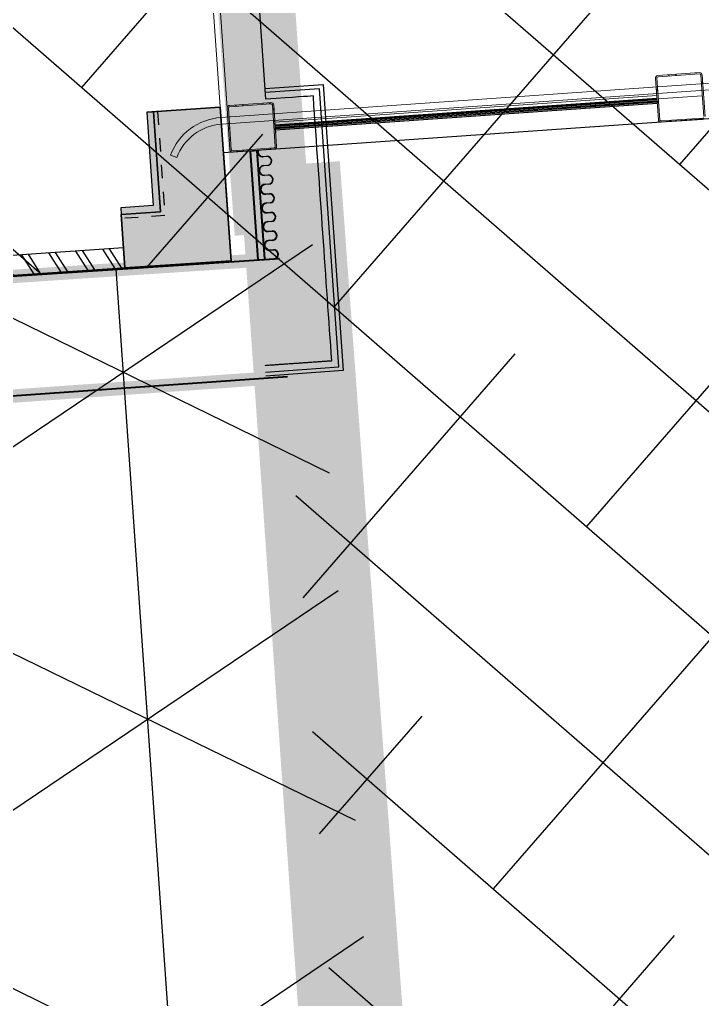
# Model space of a CAD drawing. Header units: millimetres. Extents: x 50357 to 985146, y 723188 to 1803594.
# Drawn here: x 834538.44 to 834543.54, y 818137.44 to 818144.76 of the extents above; entities that cross this region are included whole.
import ezdxf
from ezdxf.xclip import XClip

# ---------------------------------------------------------------- set-up
doc = ezdxf.new("R2010")
doc.units = ezdxf.units.MM
doc.header["$LTSCALE"] = 3
doc.header["$MEASUREMENT"] = 0
for name, pattern in [('DASHED', [19.05, 12.7, -6.35]), ('DASHED2', [0.375, 0.25, -0.125]), ('DIVIDE', [1.25, 0.5, -0.25, 0, -0.25, 0, -0.25]), ('XXASB-PIW-ARC-DWG-1012-MWP-XXXX-WS3-XC$0$XXXXX-PIW-P-ASB_P34_DECK_ARC-XXX$0$Member Hidden', [4.5, 2.5, -2])]:
    doc.linetypes.add(name, pattern=pattern)
doc.layers.add('-Excluded area line', color=7, linetype='DASHED2', lineweight=40)
for name, color, linetype, lineweight, true_color in [('-Surrender Hatch in Pink', 7, 'Continuous', 40, 0xffc2c2), ('-Surrender line', 7, 'Continuous', 40, 0xff7575), ('XXASB-PIW-ARC-DWG-1012-MWP-XXXX-WS3-XC$0$XXXXX-PIW-P-ASB_BRIDGE_DECK_ARC-XXX$0$A-FLOR-HRAL', 7, 'Continuous', 13, 0x6e6e6e), ('XXASB-PIW-ARC-DWG-1012-MWP-XXXX-WS3-XC$0$XXXXX-PIW-P-ASB_P34_DECK_ARC-XXX$0$ADS060', 7, 'Continuous', 25, 0x6e6e6e), ('XXASB-PIW-ARC-DWG-1012-MWP-XXXX-WS3-XC$0$XXXXX-PIW-P-ASB_P34_DECK_ARC-XXX$0$ADS280__', 7, 'Continuous', 13, 0x6e6e6e), ('XXASB-PIW-ARC-DWG-1012-MWP-XXXX-WS3-XC$0$XXXXX-PIW-P-ASB_P34_DECK_ARC-XXX$0$ADS280_BSteel', 7, 'Continuous', 13, 0x6e6e6e), ('XXASB-PIW-ARC-DWG-1012-MWP-XXXX-WS3-XC$0$XXXXX-PIW-P-ASB_P34_DECK_ARC-XXX$0$ADS280_CSteel', 7, 'Continuous', 13, 0x6e6e6e), ('XXASB-PIW-ARC-DWG-1012-MWP-XXXX-WS3-XC$0$XXXXX-PIW-P-ASB_P34_DECK_ARC-XXX$0$ADS280_S', 7, 'Continuous', 35, 0x6e6e6e), ('XXASB-PIW-ARC-DWG-1012-MWP-XXXX-WS3-XC$0$XXXXX-PIW-P-ASB_P34_DECK_ARC-XXX$0$I-WALL', 7, 'Continuous', 25, 0x6e6e6e)]:
    doc.layers.add(name, color=color, linetype=linetype, lineweight=lineweight, true_color=true_color)
for name, color, linetype in [('00-TITLEBOX', 7, 'Continuous'), ('00_Xref', 7, 'Continuous'), ('3A35X-MAGP-P-LD-00-0$0$A-GLASS', 1, 'Continuous'), ('3A35X-MAGP-P-LD-00-0$0$LWK-GA_HANDRAIL', 7, 'Continuous')]:
    doc.layers.add(name, color=color, linetype=linetype)
for name, color, linetype, true_color in [('WKD071__', 7, 'Continuous', 0x6e6e6e), ('XXASB-PIW-ARC-DWG-1012-MWP-XXXX-WS3-XC$0$XXXXX-PIW-P-ASB_P34_DECK_ARC-XXX$0$A-ALUM_CLADD', 7, 'Continuous', 0x6e6e6e), ('XXASB-PIW-ARC-DWG-1012-MWP-XXXX-WS3-XC$0$XXXXX-PIW-P-ASB_P34_DECK_ARC-XXX$0$A-ALUM_CLADD_S', 7, 'Continuous', 0x6e6e6e), ('XXASB-PIW-ARC-DWG-1012-MWP-XXXX-WS3-XC$0$XXXXX-PIW-P-ASB_P34_DECK_ARC-XXX$0$ADS060_1', 7, 'Continuous', 0x6e6e6e), ('XXASB-PIW-ARC-DWG-1012-MWP-XXXX-WS3-XC$0$XXXXX-PIW-P-ASB_P34_DECK_ARC-XXX$0$ADS280_R', 7, 'XXASB-PIW-ARC-DWG-1012-MWP-XXXX-WS3-XC$0$XXXXX-PIW-P-ASB_P34_DECK_ARC-XXX$0$Member Hidden', 0x6e6e6e)]:
    doc.layers.add(name, color=color, linetype=linetype, true_color=true_color)
pattern_1 = [(122.722, (835227065.1, 818090920.5), (-149.583724, -96.11217), []), (122.722, (835226878.96, 818090961.01), (-149.583724, -96.11217), [])]

# ---------------------------------------------------------------- blocks, each defined once
blk = doc.blocks.new('x-baseplan')
blk.add_lwpolyline([(834550.5505, 818213.8099), (834557.1707, 818119.1058), (834549.7388, 818118.5863), (834547.9798, 818143.7498), (834547.5808, 818143.722), (834547.5407, 818144.2956), (834539.9643, 818143.7659), (834540.0207, 818142.9597), (834532.4541, 818142.4509), (834523.9731, 818144.3196), (834526.2542, 818154.6723), (834539.4112, 818151.6754), (834539.6457, 818148.3218), (834547.2222, 818148.8514), (834547.1833, 818149.4081), (834547.5823, 818149.436), (834542.9962, 818215.0413), (834543.2207, 818215.057), (834550.326, 818213.7942), (834550.5505, 818213.8099)])
blk = doc.blocks.new('XXASB-PIW-ARC-DWG-1012-MWP-XXXX-WS3-XC$0$XXXXX-PIW-P-ASB_BRIDGE_DECK_ARC-XXX$0$Top Rail Type - Top Rail_Internal_-3272686-DECK F_F_L__ARC')
at = {"layer": 'XXASB-PIW-ARC-DWG-1012-MWP-XXXX-WS3-XC$0$XXXXX-PIW-P-ASB_BRIDGE_DECK_ARC-XXX$0$A-FLOR-HRAL'}
for p, q in [((-681742.5, 100899.8), (-673797.6, 100899.7)), ((-681742.5, 100849.8), (-673797.6, 100849.7)), ((-682138.6, 100644.9), (-682093.1, 100624.2))]:
    blk.add_line(p, q, dxfattribs=at)
for radius in [435.3, 385.3]:
    blk.add_arc((-681742.5, 100464.4), radius, 89.99971, 155.51101, dxfattribs=at)
blk = doc.blocks.new('XXASB-PIW-ARC-DWG-1012-MWP-XXXX-WS3-XC$0$XXXXX-PIW-P-ASB_BRIDGE_DECK_ARC-XXX$0$Railing - Sabco_Joint-3422319-DECK F_F_L__ARC')
at = {"layer": 'XXASB-PIW-ARC-DWG-1012-MWP-XXXX-WS3-XC$0$XXXXX-PIW-P-ASB_BRIDGE_DECK_ARC-XXX$0$A-FLOR-HRAL'}
for p, q in [((-8.8, 0.5), (-7.8, 0.5)), ((-8.8, 0.5), (-8.8, -0.5)), ((-7.8, 0.5), (-1.5, 0.5)), ((-7.8, -0.5), (-7.8, 0.5)), ((-1.5, -0.5), (-1.5, 0.5)), ((1.5, 0.5), (7.8, 0.5)), ((1.5, 0.5), (1.5, -0.5)), ((7.8, 0.5), (8.8, 0.5)), ((7.8, 0.5), (7.8, -0.5)), ((8.8, 0.5), (8.8, -0.5)), ((-7.8, -0.5), (-8.8, -0.5)), ((-1.5, -0.5), (-7.8, -0.5)), ((7.8, -0.5), (1.5, -0.5)), ((8.8, -0.5), (7.8, -0.5))]:
    blk.add_line(p, q, dxfattribs=at)
blk = doc.blocks.new('XXASB-PIW-ARC-DWG-1012-MWP-XXXX-WS3-XC$0$XXXXX-PIW-P-ASB_BRIDGE_DECK_ARC-XXX$0$Railing - Railing-3272704-DECK F_F_L__ARC')
at = {"layer": 'XXASB-PIW-ARC-DWG-1012-MWP-XXXX-WS3-XC$0$XXXXX-PIW-P-ASB_BRIDGE_DECK_ARC-XXX$0$A-FLOR-HRAL'}
for p, q in [((-678482.6, 100835.5), (-681344.6, 100835.5)), ((-678482.6, 100816.3), (-681342.6, 100816.4)), ((-678482.6, 100814), (-681342.6, 100814)), ((-678482.6, 100806.3), (-681342.6, 100806.3)), ((-680143.2, 100804.8), (-681342.6, 100804.8)), ((-680143.1, 100803.8), (-681342.6, 100803.8)), ((-678482.6, 100797.6), (-681342.6, 100797.6)), ((-678482.6, 100794.6), (-681342.6, 100794.6)), ((-680143.1, 100788.3), (-681342.6, 100788.3)), ((-680143.2, 100787.3), (-681342.6, 100787.3)), ((-678482.6, 100785.9), (-681342.6, 100785.9)), ((-678482.6, 100778.1), (-681342.6, 100778.2)), ((-678482.6, 100775.8), (-681342.6, 100775.8)), ((-678943.2, 100804.8), (-680142.1, 100804.8)), ((-678943.1, 100803.8), (-680142.1, 100803.8)), ((-678943.1, 100788.3), (-680142.1, 100788.3)), ((-678943.2, 100787.3), (-680142.1, 100787.3)), ((-678482.6, 100804.8), (-678942.1, 100804.8)), ((-678482.6, 100803.8), (-678942.1, 100803.8)), ((-678482.6, 100788.3), (-678942.1, 100788.3)), ((-678482.6, 100787.3), (-678942.1, 100787.3))]:
    blk.add_line(p, q, dxfattribs=at)
blk.add_lwpolyline([(-681344.6, 100835.5), (-681342.6, 100835.5), (-681342.6, 100756.6), (-681344.6, 100756.6)], close=True, dxfattribs=at)
at = {"extrusion": (0, 0, -1), "zscale": -1, "rotation": 270.0002948638804}
for p in [(680142.6, 100796.1), (678942.6, 100796.1)]:
    blk.add_blockref('XXASB-PIW-ARC-DWG-1012-MWP-XXXX-WS3-XC$0$XXXXX-PIW-P-ASB_BRIDGE_DECK_ARC-XXX$0$Railing - Sabco_Joint-3422319-DECK F_F_L__ARC', p, dxfattribs=at)
blk = doc.blocks.new('XXASB-PIW-ARC-DWG-1012-MWP-XXXX-WS3-XC$0$XXXXX-PIW-P-ASB_BRIDGE_DECK_ARC-XXX')
at = {"layer": 'XXASB-PIW-ARC-DWG-1012-MWP-XXXX-WS3-XC$0$XXXXX-PIW-P-ASB_BRIDGE_DECK_ARC-XXX$0$A-FLOR-HRAL', "rotation": 3.999000000000387}
for name in ['XXASB-PIW-ARC-DWG-1012-MWP-XXXX-WS3-XC$0$XXXXX-PIW-P-ASB_BRIDGE_DECK_ARC-XXX$0$Top Rail Type - Top Rail_Internal_-3272686-DECK F_F_L__ARC', 'XXASB-PIW-ARC-DWG-1012-MWP-XXXX-WS3-XC$0$XXXXX-PIW-P-ASB_BRIDGE_DECK_ARC-XXX$0$Railing - Railing-3272704-DECK F_F_L__ARC']:
    blk.add_blockref(name, (835227065.1, 818090920.5), dxfattribs=at)
blk = doc.blocks.new('XXASB-PIW-ARC-DWG-1012-MWP-XXXX-WS3-XC$0$XXXXX-PIW-P-ASB_P34_DECK_ARC-XXX$0$A$C28FF3B3D')
at = {"layer": 'XXASB-PIW-ARC-DWG-1012-MWP-XXXX-WS3-XC$0$XXXXX-PIW-P-ASB_P34_DECK_ARC-XXX$0$A-ALUM_CLADD'}
for p, q in [((-7644.2, -15927.7), (-7626.7, -15986.9)), ((-7663.2, -16031.6), (-7655.6, -16057.5)), ((-7857, -16117), (-7864.6, -16091.1)), ((-7861.7, -16090.2), (-7854.1, -16116.1)), ((-7792.7, -16098), (-7800.4, -16072.1)), ((-7797.5, -16071.3), (-7789.8, -16097.1)), ((-7722.7, -16077.3), (-7730.3, -16051.4)), ((-7727.5, -16050.6), (-7719.8, -16076.5)), ((-7658.4, -16058.4), (-7666.1, -16032.5)), ((-8125.5, -16196.2), (-8133.2, -16170.3)), ((-8130.3, -16169.4), (-8122.7, -16195.3)), ((-8061.3, -16177.2), (-8068.9, -16151.3)), ((-8066, -16150.5), (-8058.4, -16176.4)), ((-8058.4, -16110.2), (-8058.4, -16110.2)), ((-8055.5, -16109.4), (-8055.5, -16109.4)), ((-7991.3, -16156.6), (-7998.9, -16130.7)), ((-7996, -16129.8), (-7988.4, -16155.7)), ((-7927, -16137.6), (-7934.6, -16111.7)), ((-7931.8, -16110.9), (-7924.1, -16136.8)), ((-8329.8, -16256.5), (-8337.5, -16230.6)), ((-8334.6, -16229.7), (-8327, -16255.6)), ((-8259.8, -16235.8), (-8267.5, -16209.9)), ((-8264.6, -16209), (-8256.9, -16234.9)), ((-8195.6, -16216.8), (-8203.2, -16190.9)), ((-8200.3, -16190.1), (-8192.7, -16216))]:
    blk.add_line(p, q, dxfattribs=at)
blk.add_lwpolyline([(-8394.1, -16275.4), (-8485.1, -15967.1), (-8482.2, -15966.2), (-8391.2, -16274.6)], dxfattribs=at)
for centre, radius, start, end in [((-7763.9, -16061.3), 38, 16.43659, 196.43659), ((-7763.9, -16061.3), 35, 16.43659, 196.43659), ((-7629.6, -16021.7), 38, 87.012, 196.43659), ((-7629.6, -16021.7), 35, 85.27173, 196.43659), ((-8032.5, -16140.6), 38, 16.43659, 196.43659), ((-7898.2, -16101), 38, 16.43659, 196.43659), ((-7898.2, -16101), 35, 16.43659, 196.43659), ((-7823.4, -16107.1), 35, 196.43659, 16.43659), ((-7823.4, -16107.1), 32, 196.43659, 16.43659), ((-7689.1, -16067.4), 35, 196.43659, 16.43659), ((-7689.1, -16067.4), 32, 196.43659, 16.43659), ((-8166.7, -16180.2), 38, 16.43659, 196.43659), ((-8166.7, -16180.2), 35, 16.43659, 196.43659), ((-8092, -16186.3), 35, 196.43659, 16.43659), ((-8092, -16186.3), 32, 196.43659, 16.43659), ((-8032.5, -16140.6), 35, 16.43659, 196.43659), ((-7957.7, -16146.7), 35, 196.43659, 16.43659), ((-7957.7, -16146.7), 32, 196.43659, 16.43659), ((-8301, -16219.8), 38, 16.43659, 196.43659), ((-8301, -16219.8), 35, 16.43659, 196.43659), ((-8226.2, -16225.9), 35, 196.43659, 16.43659), ((-8226.2, -16225.9), 32, 196.43659, 16.43659), ((-8360.5, -16265.5), 35, 196.43659, 16.43659), ((-8360.5, -16265.5), 32, 196.43659, 16.43659)]:
    blk.add_arc(centre, radius, start, end, dxfattribs=at)
at = {"layer": 'XXASB-PIW-ARC-DWG-1012-MWP-XXXX-WS3-XC$0$XXXXX-PIW-P-ASB_P34_DECK_ARC-XXX$0$A-ALUM_CLADD_S'}
for points in [[(-8425.7, -16158.1), (-7644.2, -15927.7)], [(-8424.3, -16162.9), (-7642.8, -15932.5)], [(-8411.6, -16206), (-7630.1, -15975.6)], [(-8410.2, -16210.8), (-7628.6, -15980.4)]]:
    blk.add_lwpolyline(points, dxfattribs=at)
blk = doc.blocks.new('XXASB-PIW-ARC-DWG-1012-MWP-XXXX-WS3-XC$0$XXXXX-PIW-P-ASB_P34_DECK_ARC-XXX')
at = {"layer": 'XXASB-PIW-ARC-DWG-1012-MWP-XXXX-WS3-XC$0$XXXXX-PIW-P-ASB_P34_DECK_ARC-XXX$0$ADS060'}
blk.add_hatch(color=256, dxfattribs=at).paths.add_polyline_path([(834539992.8, 818143358.8), (834539940.5, 818144107.3), (834539441.7, 818144072.4), (834539494, 818143325.2)])
blk.add_hatch(color=256, dxfattribs=at).paths.add_polyline_path([(834540020.7, 818142959.7), (834539992.8, 818143358.8), (834539200.7, 818143305.5), (834539227.5, 818142906.4)], flags=0)
h = blk.add_hatch(dxfattribs=at)
h.set_pattern_fill('FP_2', color=256, angle=77.57394, style=0, pattern_type=2)
h.set_pattern_definition([(122.573937, (835227065.08, 818090920.44), (-149.831595, -95.7253), []), (122.573937, (835226879.04, 818090961.43), (-149.831595, -95.7253), [])])
h.paths.add_polyline_path([(834539227.5, 818142906.4), (834539217.5, 818143056.1), (834533371.7, 818142662.9), (834533381.8, 818142513.3), (834537104.7, 818142763.6)], flags=0)
at = {"layer": 'XXASB-PIW-ARC-DWG-1012-MWP-XXXX-WS3-XC$0$XXXXX-PIW-P-ASB_P34_DECK_ARC-XXX$0$ADS060_1'}
for points in [[(834539493.1, 818143325.7), (834539441.7, 818144072.4), (834539392.5, 818144069), (834539443.2, 818143322.2)], [(834539443.2, 818143322.2), (834539439.8, 818143372.1), (834539197.2, 818143355.2), (834539200.7, 818143305.3)]]:
    blk.add_hatch(color=256, dxfattribs=at).paths.add_polyline_path(points)
at = {"layer": 'XXASB-PIW-ARC-DWG-1012-MWP-XXXX-WS3-XC$0$XXXXX-PIW-P-ASB_P34_DECK_ARC-XXX$0$ADS280_CSteel'}
h = blk.add_hatch(dxfattribs=at)
h.set_pattern_fill('FP_1', color=256, style=0, pattern_type=2)
h.set_pattern_definition(pattern_1)
h.paths.add_polyline_path([(834543564, 818144037.6), (834543542.4, 818144346.9), (834543535.5, 818144360.6), (834543521, 818144365.4), (834543211.8, 818144343.8), (834543198.1, 818144337), (834543193.2, 818144322.5), (834543214.8, 818144013.2), (834543221.7, 818143999.5), (834543236.2, 818143994.7), (834543545.4, 818144016.3), (834543559.1, 818144023.1)], flags=0)
h.paths.add_polyline_path([(834543554, 818144036.9), (834543551.6, 818144029.7), (834543544.7, 818144026.2), (834543235.5, 818144004.6), (834543228.2, 818144007.1), (834543224.8, 818144013.9), (834543203.2, 818144323.2), (834543205.6, 818144330.4), (834543212.5, 818144333.8), (834543521.7, 818144355.4), (834543529, 818144353), (834543532.4, 818144346.2), (834543549.9, 818144096.2)], flags=0)
h = blk.add_hatch(dxfattribs=at)
h.set_pattern_fill('FP_1', color=256, style=0, pattern_type=2)
h.set_pattern_definition(pattern_1)
h.paths.add_polyline_path([(834540361.8, 818143813.8), (834540340.2, 818144123), (834540333.4, 818144136.7), (834540318.8, 818144141.6), (834540009.6, 818144120), (834539995.9, 818144113.1), (834539991, 818144098.6), (834540012.7, 818143789.4), (834540019.5, 818143775.7), (834540034, 818143770.8), (834540343.2, 818143792.4), (834540356.9, 818143799.3)], flags=0)
h.paths.add_polyline_path([(834540351.8, 818143813.1), (834540349.4, 818143805.8), (834540342.5, 818143802.4), (834540033.3, 818143780.8), (834540026, 818143783.2), (834540022.6, 818143790.1), (834540001, 818144099.3), (834540003.4, 818144106.6), (834540010.3, 818144110), (834540319.5, 818144131.6), (834540326.8, 818144129.2), (834540330.2, 818144122.3), (834540345.7, 818143900.7)], flags=0)
at = {"layer": 'XXASB-PIW-ARC-DWG-1012-MWP-XXXX-WS3-XC$0$XXXXX-PIW-P-ASB_P34_DECK_ARC-XXX$0$ADS060_1'}
for p, q in [((834539392.5, 818144069), (834539439.8, 818143372.1)), ((834539439.8, 818143372.1), (834539197.2, 818143355.4)), ((834539197.2, 818143355.4), (834539200.7, 818143305.5))]:
    blk.add_line(p, q, dxfattribs=at)
at = {"layer": 'XXASB-PIW-ARC-DWG-1012-MWP-XXXX-WS3-XC$0$XXXXX-PIW-P-ASB_P34_DECK_ARC-XXX$0$ADS280__'}
for p, q in [((834539964.9, 818143758.2), (834539644.9, 818148333.6)), ((834539718.4, 818147998.8), (834539991.2, 818144099)), ((834543193.2, 818144322.5), (834543214.8, 818144013.2)), ((834543224.8, 818144013.9), (834543203.2, 818144323.2)), ((834543521, 818144365.4), (834543211.8, 818144343.8)), ((834543212.5, 818144333.8), (834543521.7, 818144355.4)), ((834543532.4, 818144346.2), (834543554, 818144036.9)), ((834543564, 818144037.6), (834543542.4, 818144346.9)), ((834540351, 818143968.4), (834543204, 818144167.8)), ((834543214, 818144168.5), (834543543.2, 818144191.5)), ((834539991, 818144098.6), (834540012.7, 818143789.4)), ((834540022.6, 818143790.1), (834540001, 818144099.3)), ((834540293.2, 818144139.8), (834540009.6, 818144120)), ((834540010.3, 818144110), (834540319.5, 818144131.6)), ((834540318.8, 818144141.6), (834540293.2, 818144139.8)), ((834540330.2, 818144122.3), (834540351.8, 818143813.1)), ((834540361.8, 818143813.8), (834540340.2, 818144123)), ((834543544.7, 818144026.2), (834543235.5, 818144004.6)), ((834543236.2, 818143994.7), (834543545.4, 818144016.3)), ((834540342.5, 818143802.4), (834540033.3, 818143780.8)), ((834540034, 818143770.8), (834540343.2, 818143792.4))]:
    blk.add_line(p, q, dxfattribs=at)
for centre, major_axis, start_param, end_param in [((834543213.2, 818144323.8), (-0.7, 20), 0.034895, 1.605692), ((834543213.2, 818144323.8), (-5.02, 8.65), 5.826684, 7.39748), ((834543522.4, 818144345.5), (2.5, 19.8), 4.90816, 6.478956), ((834543522.4, 818144345.5), (7.9, 6.13), 5.693558, 7.264354), ((834540011, 818144100), (-5.2, 19.3), 0.260575, 1.380012), ((834540011, 818144100), (6.82, 7.31), 0.820293, 2.39109), ((834540011, 818144100), (-8.3, 18.2), 5.925382, 6.376742), ((834540320.2, 818144121.6), (19.6, 3.9), 6.157205, 7.728002), ((834540320.2, 818144121.6), (9.65, 2.64), 6.086257, 7.657053), ((834543234.8, 818144014.6), (-9.37, 3.5), 0.427594, 1.998391), ((834543234.8, 818144014.6), (15.8, 12.3), 2.551965, 4.122761), ((834540341.8, 818143812.4), (0.48, 9.99), 3.259062, 4.829859), ((834540341.8, 818143812.4), (-11.1, 16.6), 2.622914, 4.19371), ((834540032.6, 818143790.8), (-18.7, 7), 0.427594, 1.998391), ((834540032.6, 818143790.8), (9.99, 0.35), 3.176488, 4.747284)]:
    blk.add_ellipse(centre, major_axis=major_axis, ratio=1, start_param=start_param, end_param=end_param, dxfattribs=at)
at = {"layer": 'XXASB-PIW-ARC-DWG-1012-MWP-XXXX-WS3-XC$0$XXXXX-PIW-P-ASB_P34_DECK_ARC-XXX$0$ADS280_BSteel'}
blk.add_line((834540343.2, 818143792.4), (834543236.2, 818143994.7), dxfattribs=at)
at = {"layer": 'XXASB-PIW-ARC-DWG-1012-MWP-XXXX-WS3-XC$0$XXXXX-PIW-P-ASB_P34_DECK_ARC-XXX$0$ADS280_R'}
for p, q in [((834539471.6, 818144074.5), (834539526, 818143297.3)), ((834539526, 818143297.3), (834539202.7, 818143275.6))]:
    blk.add_line(p, q, dxfattribs=at)
at = {"layer": 'XXASB-PIW-ARC-DWG-1012-MWP-XXXX-WS3-XC$0$XXXXX-PIW-P-ASB_P34_DECK_ARC-XXX$0$ADS280_S'}
for p, q in [((834539940.5, 818144107.3), (834539392.5, 818144069)), ((834540020.7, 818142959.7), (834539940.5, 818144107.3)), ((834539441.7, 818144072.4), (834539494, 818143325.2)), ((834539494, 818143325.2), (834539200.7, 818143305.5)), ((834539200.7, 818143305.5), (834539227.5, 818142906.4)), ((834539227.5, 818142906.4), (834540020.7, 818142959.7))]:
    blk.add_line(p, q, dxfattribs=at)
at = {"layer": 'XXASB-PIW-ARC-DWG-1012-MWP-XXXX-WS3-XC$0$XXXXX-PIW-P-ASB_P34_DECK_ARC-XXX$0$I-WALL'}
for p, q in [((834539217.5, 818143056.1), (834533371.7, 818142662.9)), ((834533381.8, 818142513.3), (834539227.5, 818142906.4))]:
    blk.add_line(p, q, dxfattribs=at)
at = {"layer": 'XXASB-PIW-ARC-DWG-1012-MWP-XXXX-WS3-XC$0$XXXXX-PIW-P-ASB_P34_DECK_ARC-XXX$0$A-ALUM_CLADD', "rotation": 77.57393732135162}
blk.add_blockref('XXASB-PIW-ARC-DWG-1012-MWP-XXXX-WS3-XC$0$XXXXX-PIW-P-ASB_P34_DECK_ARC-XXX$0$A$C28FF3B3D', (834526254.2, 818154672.3), dxfattribs=at)
blk.add_blockref('XXASB-PIW-ARC-DWG-1012-MWP-XXXX-WS3-XC$0$XXXXX-PIW-P-ASB_P34_DECK_ARC-XXX$0$A$C28FF3B3D', (834526254.2, 818154672.3), dxfattribs=at)
blk = doc.blocks.new('XXASB-PIW-ARC-DWG-1012-MWP-XXXX-WS3-XC')
for name in ['XXASB-PIW-ARC-DWG-1012-MWP-XXXX-WS3-XC$0$XXXXX-PIW-P-ASB_BRIDGE_DECK_ARC-XXX', 'XXASB-PIW-ARC-DWG-1012-MWP-XXXX-WS3-XC$0$XXXXX-PIW-P-ASB_P34_DECK_ARC-XXX']:
    blk.add_blockref(name, (0, 0))

msp = doc.modelspace()

# ---------------------------------------------------------------- hatches: boundary and pattern name
at = {"layer": '-Excluded area line'}
h = msp.add_hatch(dxfattribs=at)
h.set_pattern_fill('ANSI31', color=256)
h.set_pattern_definition([(45, (0, -1e-20), (-0.088388347648, 0.088388347648), [])])
edge = h.paths.add_edge_path(flags=0)
edge.add_arc((834576.0018, 818046.0853), 0.5122, 0, 360)
edge = h.paths.add_edge_path(flags=17)
edge.add_line((834509.6545, 817903.2275), (834493.6514, 818132.2001))
edge.add_line((834493.6514, 818132.2001), (834495.2223, 818132.3099))
edge.add_line((834495.2223, 818132.3099), (834492.4442, 818172.006))
edge.add_line((834492.4442, 818172.006), (834490.7844, 818173.101))
edge.add_line((834490.7844, 818173.101), (834489.6765, 818188.9415))
edge.add_line((834489.6765, 818188.9415), (834489.6774, 818188.9421))
edge.add_arc((834477.0466, 818171.6149), 21.4422, 53.90525, 53.90955, ccw=False)
edge.add_line((834489.6787, 818188.9412), (834492.8109, 818186.3755))
edge.add_line((834492.8109, 818186.3755), (834497.7494, 818181.813))
edge.add_arc((834561.6075, 818267.2782), 106.6872, 233.233545, 261.758005)
edge.add_line((834546.3134, 818161.6929), (834554.1557, 818160.6631))
edge.add_line((834554.1557, 818160.6631), (834570.5637, 818158.5084))
edge.add_line((834570.5637, 818158.5084), (834605.9636, 818157.5669))
edge.add_line((834605.9636, 818157.5669), (834605.9639, 818157.5666))
edge.add_line((834605.9639, 818157.5666), (834605.9667, 818157.5668))
edge.add_line((834605.9667, 818157.5668), (834630.1531, 818158.3824))
edge.add_line((834630.1531, 818158.3824), (834633.0978, 818158.5888))
edge.add_line((834633.0978, 818158.5888), (834636.8138, 818105.5105))
edge.add_line((834636.8138, 818105.5105), (834642.7992, 818105.9295))
edge.add_line((834642.7992, 818105.9295), (834646.2911, 818056.0516))
edge.add_line((834646.2911, 818056.0516), (834640.3051, 818055.6325))
edge.add_line((834640.3051, 818055.6325), (834643.399, 818011.4407))
edge.add_line((834643.399, 818011.4407), (834641.1551, 818011.2836))
edge.add_line((834641.1551, 818011.2836), (834643.4009, 817979.1978))
edge.add_line((834643.4009, 817979.1978), (834644.173, 817967.859))
edge.add_line((834644.173, 817967.859), (834644.8988, 817967.9097))
edge.add_line((834644.8988, 817967.9097), (834645.6245, 817967.9604))
edge.add_line((834645.6245, 817967.9604), (834648.1218, 817931.8786))
edge.add_line((834648.1218, 817931.8786), (834646.7337, 817931.6033))
edge.add_line((834646.7337, 817931.6033), (834552.2507, 817919.4891))
edge.add_line((834552.2507, 817919.4891), (834509.6545, 817903.2275))
edge = h.paths.add_edge_path(flags=0)
edge.add_arc((834576.0018, 818046.0853), 0.5122, 0, 360)
h.paths.add_polyline_path([(834583.1485, 817943.8543), (834576.0018, 818046.0853), (834503.6783, 818041.0294), (834511.7505, 817925.5589), (834547.4409, 817939.3012)], flags=0)
h.paths.add_polyline_path([(834576.0018, 818046.0853), (834503.6783, 818041.0294), (834511.7505, 817925.5589), (834547.4409, 817939.3012), (834583.1485, 817943.8543)], flags=0)
h.paths.add_polyline_path([(834576.6662, 818044.0156), (834589.1533, 818044.8886), (834588.9683, 818047.5356), (834576.4812, 818046.6627)], flags=8)
h.paths.add_polyline_path([(834616.9632, 817995.7728), (834587.3341, 817993.7015), (834583.9069, 818042.7253), (834613.536, 818044.7966)], flags=0)
edge = h.paths.add_edge_path(flags=17)
edge.add_line((834509.6545, 817903.2275), (834493.6514, 818132.2001))
edge.add_line((834493.6514, 818132.2001), (834495.2223, 818132.3099))
edge.add_line((834495.2223, 818132.3099), (834492.4442, 818172.006))
edge.add_line((834492.4442, 818172.006), (834490.7844, 818173.101))
edge.add_line((834490.7844, 818173.101), (834489.6765, 818188.9415))
edge.add_line((834489.6765, 818188.9415), (834489.6774, 818188.9421))
edge.add_arc((834477.0466, 818171.6149), 21.4422, 53.90525, 53.90955, ccw=False)
edge.add_line((834489.6787, 818188.9412), (834492.8109, 818186.3755))
edge.add_line((834492.8109, 818186.3755), (834497.7494, 818181.813))
edge.add_arc((834561.6075, 818267.2782), 106.6872, 233.233545, 261.758005)
edge.add_line((834546.3134, 818161.6929), (834554.1557, 818160.6631))
edge.add_line((834554.1557, 818160.6631), (834570.5637, 818158.5084))
edge.add_line((834570.5637, 818158.5084), (834605.9636, 818157.5669))
edge.add_line((834605.9636, 818157.5669), (834605.9639, 818157.5666))
edge.add_line((834605.9639, 818157.5666), (834605.9667, 818157.5668))
edge.add_line((834605.9667, 818157.5668), (834630.1531, 818158.3824))
edge.add_line((834630.1531, 818158.3824), (834633.0978, 818158.5888))
edge.add_line((834633.0978, 818158.5888), (834636.8138, 818105.5105))
edge.add_line((834636.8138, 818105.5105), (834642.7992, 818105.9295))
edge.add_line((834642.7992, 818105.9295), (834646.2911, 818056.0516))
edge.add_line((834646.2911, 818056.0516), (834640.3051, 818055.6325))
edge.add_line((834640.3051, 818055.6325), (834643.399, 818011.4407))
edge.add_line((834643.399, 818011.4407), (834641.1551, 818011.2836))
edge.add_line((834641.1551, 818011.2836), (834643.4009, 817979.1978))
edge.add_line((834643.4009, 817979.1978), (834644.173, 817967.859))
edge.add_line((834644.173, 817967.859), (834644.8988, 817967.9097))
edge.add_line((834644.8988, 817967.9097), (834645.6245, 817967.9604))
edge.add_line((834645.6245, 817967.9604), (834648.1218, 817931.8786))
edge.add_line((834648.1218, 817931.8786), (834646.7337, 817931.6033))
edge.add_line((834646.7337, 817931.6033), (834552.2507, 817919.4891))
edge.add_line((834552.2507, 817919.4891), (834509.6545, 817903.2275))
edge = h.paths.add_edge_path(flags=0)
edge.add_line((834542.9142, 818105.8473), (834540.3821, 818142.0821))
edge.add_line((834540.3821, 818142.0821), (834533.5274, 818141.6208))
edge.add_line((834533.5274, 818141.6208), (834523.2582, 818143.8637))
edge.add_line((834523.2582, 818143.8637), (834525.899, 818155.8488))
edge.add_arc((834558.5896, 818267.564), 116.4, 237.276176, 253.689242, ccw=False)
edge.add_line((834495.6649, 818169.6383), (834500.3325, 818102.8705))
edge.add_line((834500.3325, 818102.8705), (834542.9142, 818105.8473))
h.paths.add_polyline_path([(834566.6351, 818107.5037), (834563.804, 818148.0022), (834606.4619, 818147.2761), (834609.0351, 818110.4697)], flags=0)
h = msp.add_hatch()
h.set_pattern_fill('NET3', color=256, scale=18)
h.set_pattern_definition([(273.999, (834525.5252, 818208.8837), (2.24452, 0.15691), []), (333.999, (834525.5252, 818208.8837), (0.986374, 2.02227), []), (33.999, (834525.5252, 818208.8837), (-1.25815, 1.86536), [])])
edge = h.paths.add_edge_path()
edge.add_arc((834558.4524, 818268.9728), 117.4715, 237.761019, 253.81498)
edge.add_line((834525.7084, 818156.1571), (834525.5327, 818155.3418))
edge.add_line((834525.5327, 818155.3418), (834526.3736, 818155.2143))
edge.add_line((834526.3736, 818155.2143), (834523.9731, 818144.3196))
edge.add_line((834523.9731, 818144.3196), (834532.4541, 818142.4509))
edge.add_line((834532.4541, 818142.4509), (834540.2756, 818142.9709))
edge.add_line((834540.2756, 818142.9709), (834540.6028, 818143.4369))
edge.add_line((834540.6028, 818143.4369), (834541.3562, 818133.2615))
edge.add_line((834541.3562, 818133.2615), (834534.877, 818132.7812))
edge.add_line((834534.877, 818132.7812), (834535.2998, 818127.0768))
edge.add_line((834535.2998, 818127.0768), (834537.449, 818127.2361))
edge.add_line((834537.449, 818127.2361), (834537.5778, 818125.4987))
edge.add_line((834537.5778, 818125.4987), (834541.9073, 818125.8197))
edge.add_line((834541.9073, 818125.8197), (834543.3561, 818106.2519))
edge.add_line((834543.3561, 818106.2519), (834500.4074, 818103.0685))
edge.add_line((834500.4074, 818103.0685), (834498.5058, 818129.4005))
edge.add_line((834498.5058, 818129.4005), (834510.4653, 818130.2871))
edge.add_line((834510.4653, 818130.2871), (834509.9985, 818136.5839))
edge.add_line((834509.9985, 818136.5839), (834498.0452, 818135.6978))
edge.add_line((834498.0452, 818135.6978), (834497.6521, 818141.0009))
edge.add_line((834497.6521, 818141.0009), (834497.9031, 818141.0194))
edge.add_line((834497.9031, 818141.0194), (834495.7871, 818169.6118))
h = msp.add_hatch()
h.set_pattern_fill('ANSI38', color=256, scale=10)
h.set_pattern_definition([(318.9989, (834525.5252, 818208.8837), (0.820092, 0.943371), []), (48.9989, (834525.5252, 818208.8837), (0.696812, 2.706834), [3.125, -1.875])])
edge = h.paths.add_edge_path()
edge.add_line((834539.7435, 818152.2684), (834526.3736, 818155.2143))
edge.add_line((834526.3736, 818155.2143), (834523.9731, 818144.3196))
edge.add_line((834523.9731, 818144.3196), (834532.4541, 818142.4509))
edge.add_line((834532.4541, 818142.4509), (834540.3822, 818142.974))
edge.add_line((834540.3822, 818142.974), (834540.4439, 818142.0922))
edge.add_line((834540.4439, 818142.0922), (834542.5009, 818112.666))
edge.add_line((834542.5009, 818112.666), (834565.1617, 818114.2501))
edge.add_line((834565.1617, 818114.2501), (834563.2872, 818141.0655))
edge.add_line((834563.2872, 818141.0655), (834556.0284, 818141.1832))
edge.add_line((834556.0284, 818141.1832), (834555.3405, 818151.0238))
edge.add_line((834555.3405, 818151.0238), (834562.5993, 818150.9061))
edge.add_line((834562.5993, 818150.9061), (834562.0153, 818159.2601))
edge.add_line((834562.0153, 818159.2601), (834560.518, 818159.716))
edge.add_line((834560.518, 818159.716), (834554.7192, 818160.5625))
edge.add_arc((834570.7126, 818279.8246), 120.3297, 257.639716, 262.362038, ccw=False)
edge.add_line((834544.955, 818162.284), (834538.9467, 818163.4835))
edge.add_line((834538.9467, 818163.4835), (834539.7435, 818152.2684))

# ---------------------------------------------------------------- linework, layer by layer
at = {"layer": '-Excluded area line', "ltscale": 100, "const_width": 0.1, "flags": 128}
msp.add_lwpolyline([(834540.3822, 818142.974), (834539.7435, 818152.2684), (834526.3736, 818155.2143), (834523.9731, 818144.3196), (834532.4541, 818142.4509)], close=True, dxfattribs=at)
at = {"layer": '-Surrender Hatch in Pink'}
for points in [[(834540.4439, 818142.0922), (834533.5144, 818141.6078), (834523.2583, 818143.8644), (834528.1873, 818166.2338)], [(834540.3822, 818142.974), (834532.4541, 818142.4509), (834523.9731, 818144.3196), (834526.3736, 818155.2143), (834539.7435, 818152.2684)]]:
    msp.add_lwpolyline(points, dxfattribs=at)
at = {"layer": '-Surrender line', "linetype": 'DASHED', "const_width": 0.1}
msp.add_lwpolyline([(834538.9467, 818163.4835), (834533.6974, 818164.7909, -0.015228), (834528.1873, 818166.2338), (834523.2583, 818143.8644), (834533.5144, 818141.6078), (834540.4439, 818142.0922), (834540.3822, 818142.974), (834532.4541, 818142.4509), (834523.9731, 818144.3196), (834526.3736, 818155.2143), (834539.7435, 818152.2684)], format="xyb", close=True, dxfattribs=at)
at = {"linetype": 'DASHED', "ltscale": 3, "const_width": 0.5}
msp.add_lwpolyline([(834562.0153, 818159.2601), (834560.5128, 818159.6818), (834548.9307, 818161.4774), (834544.955, 818162.284), (834538.9467, 818163.4835), (834542.5009, 818112.666), (834565.1617, 818114.2501)], close=True, dxfattribs=at)
msp.add_lwpolyline([(834540.4439, 818142.0922), (834542.5009, 818112.666), (834565.1617, 818114.2501), (834562.0153, 818159.2601), (834560.5128, 818159.6818, -0.002951), (834548.9307, 818161.4774), (834538.9467, 818163.4835)], format="xyb", dxfattribs=at)
at = {"layer": '00-TITLEBOX', "color": 96, "linetype": 'DIVIDE', "ltscale": 100, "const_width": 0.5}
msp.add_lwpolyline([(834495.7871, 818169.6118, 0.070163), (834525.7084, 818156.1571), (834525.5327, 818155.3418), (834539.6292, 818152.1892), (834540.2797, 818143.4138), (834540.6028, 818143.4369), (834541.3562, 818133.2615), (834534.877, 818132.7812), (834535.2998, 818127.0768), (834537.449, 818127.2361), (834537.5778, 818125.4987), (834541.9073, 818125.8197), (834543.3561, 818106.2519), (834500.4074, 818103.0685), (834498.5058, 818129.4005), (834510.4653, 818130.2871), (834509.9985, 818136.5839), (834498.0452, 818135.6978), (834497.6521, 818141.0009), (834497.9031, 818141.0194), (834495.7871, 818169.6118)], format="xyb", dxfattribs=at)
at = {"layer": '3A35X-MAGP-P-LD-00-0$0$A-GLASS', "ltscale": 0.5}
for points in [[(834540.2736, 818144.2461), (834540.71, 818144.2766), (834540.8593, 818142.1391), (834540.2807, 818142.0987)], [(834540.2786, 818142.1286), (834540.8272, 818142.1669), (834540.6822, 818144.2446), (834540.2756, 818144.2162)]]:
    msp.add_lwpolyline(points, dxfattribs=at)
at = {"layer": '3A35X-MAGP-P-LD-00-0$0$LWK-GA_HANDRAIL', "color": 2, "lineweight": 30, "ltscale": 0.5}
msp.add_line((834540.0156, 818147.94), (834540.2791, 818144.1663), dxfattribs=at)
at = {"layer": '3A35X-MAGP-P-LD-00-0$0$LWK-GA_HANDRAIL', "color": 1, "lineweight": 30, "ltscale": 0.5}
msp.add_rational_spline([(834545.4793, 818138.6632), (834544.7177, 818143.4914), (834543.9561, 818148.3196), (834543.7775, 818149.4517), (834542.6343, 818149.3718), (834542.0075, 818149.3281), (834541.3806, 818149.2843)], [1.00000011919, 1, 1, 0.737100834088, 1, 1, 1], degree=2, knots=[1397.536704, 1397.536704, 1397.536704, 11173.331387, 11173.331387, 13028.396767, 13028.396767, 14285.118087, 14285.118087, 14285.118087], dxfattribs=at)
at = {"layer": '3A35X-MAGP-P-LD-00-0$0$LWK-GA_HANDRAIL', "color": 2, "lineweight": 30, "ltscale": 0.5}
for points, degree in [([(834540.6358, 818144.1912), (834540.5857, 818144.1878), (834540.5095, 818144.1824), (834540.2791, 818144.1663)], 3), ([(834540.2751, 818142.1785), (834540.5245, 818142.1959), (834540.7739, 818142.2133)], 2)]:
    msp.add_open_spline(points, degree=degree, dxfattribs=at)
msp.add_open_spline([(834540.7739, 818142.2133), (834540.732, 818142.8132), (834540.6841, 818143.4988), (834540.6363, 818144.1843), (834540.6361, 818144.1866), (834540.636, 818144.1889), (834540.6358, 818144.1912)], degree=3, knots=[45429.832469, 45429.832469, 45429.832469, 45429.832469, 45520.987531, 45520.987531, 45520.987531, 45521.294491, 45521.294491, 45521.294491, 45521.294491], dxfattribs=at)

# ---------------------------------------------------------------- block references
at = {"layer": '00_Xref'}
ref = msp.add_blockref('x-baseplan', (0, 0), dxfattribs=at)
XClip(ref).set_block_clipping_path([(834202.4041511728, 818417.7787976696), (834906.6320897909, 818467.0097314056), (834956.0121295976, 817760.6488927433), (834251.7841909796, 817711.4179590072)])
at = {"layer": 'WKD071__', "xscale": 0.001, "yscale": 0.001, "zscale": 0.001}
msp.add_blockref('XXASB-PIW-ARC-DWG-1012-MWP-XXXX-WS3-XC', (0, 0), dxfattribs=at)

doc.saveas('drawing.dxf')
